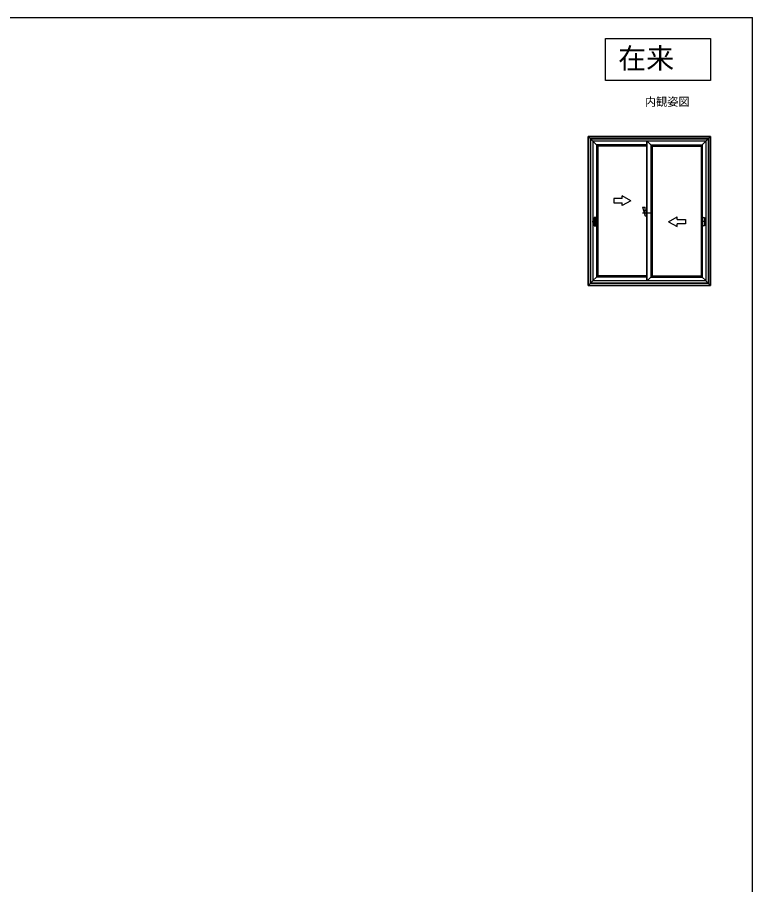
# Model space of a CAD drawing. Units: millimetres, scale not verified. Extents: x -525 to 525, y -783 to 779.
# Drawn here: x 0 to 525, y 128 to 747 of the extents above; entities that cross this region are included whole.
import ezdxf
from ezdxf.enums import TextEntityAlignment as Align

# ---------------------------------------------------------------- set-up
doc = ezdxf.new("R2010")
doc.units = ezdxf.units.MM
doc.header["$LTSCALE"] = 4
for name, color, linetype in [('0-1_USER1', 3, 'Continuous'), ('0-6_YKK_A1', 4, 'Continuous'), ('0-8_YKK_ZWAK', 7, 'Continuous')]:
    doc.layers.add(name, color=color, linetype=linetype)
doc.styles.add('ＭＳ ゴシック', font='')
doc.styles.get('ＭＳ ゴシック').set_extended_font_data('MS Gothic')

msp = doc.modelspace()

# ---------------------------------------------------------------- linework, layer by layer
at = {"layer": '0-1_USER1'}
msp.add_lwpolyline([(420, 732.2), (495, 732.2), (495, 702.2), (420, 702.2)], close=True, dxfattribs=at)
at = {"layer": '0-6_YKK_A1'}
for p, q in [((495, 662.2), (407.5, 662.2)), ((407.5, 555.7), (407.5, 662.2)), ((407.5, 662.2), (407.5, 555.7)), ((407.5, 662.2), (495, 662.2)), ((407.5, 662.2), (410.95, 658.75)), ((493.5, 660.7), (409, 660.7)), ((409, 660.7), (409, 557.2)), ((409.2, 660.5), (409.2, 557.4)), ((409.2, 660.5), (493.3, 660.5)), ((410.95, 658.75), (410.95, 559.15)), ((413.45, 656.2), (410.95, 658.7)), ((449.3, 658.75), (449.3, 559.15)), ((449.4, 658.75), (449.4, 559.15)), ((452.3, 656.2), (449.75, 658.75)), ((489.05, 656.2), (491.55, 658.7)), ((495, 662.2), (491.55, 658.75)), ((491.55, 658.75), (491.55, 559.15)), ((493.3, 660.5), (493.3, 557.4)), ((493.5, 660.7), (493.5, 557.2)), ((495, 555.7), (495, 662.2)), ((495, 662.2), (495, 555.7)), ((449.3, 656.2), (413.45, 656.2)), ((413.45, 656.2), (413.45, 561.75)), ((414.35, 656.2), (414.35, 561.75)), ((449.3, 655.3), (414.35, 655.3)), ((452.3, 656.2), (452.3, 561.75)), ((452.3, 656.2), (489.05, 656.2)), ((453.2, 656.2), (453.2, 561.75)), ((453.2, 655.3), (488.15, 655.3)), ((488.15, 656.2), (488.15, 561.75)), ((489.05, 656.2), (489.05, 561.75)), ((431.951, 617.792), (431.951, 619.756)), ((437.951, 616.292), (431.951, 619.756)), ((437.951, 616.292), (431.951, 612.827)), ((431.951, 612.827), (431.951, 614.792)), ((446.3, 611.6), (448.3, 605.6)), ((446.3, 611.6), (448.3, 611.6)), ((446.3, 607.6), (451.8, 607.6)), ((448.3, 605.6), (448.3, 611.6)), ((448.3, 609.6), (449.3, 609.6)), ((410.418, 601.35), (413.878, 601.35)), ((411.835, 601.35), (413.065, 601.35)), ((411.9, 604.275), (411.9, 598.425)), ((412.925, 604.35), (411.975, 604.35)), ((413, 598.425), (413, 604.275)), ((448.3, 605.6), (449.3, 605.6)), ((465.003, 601.292), (471.003, 604.756)), ((465.003, 601.292), (471.003, 597.827)), ((471.003, 602.792), (471.003, 604.756)), ((492.082, 601.35), (488.622, 601.35)), ((490.665, 601.35), (489.435, 601.35)), ((489.5, 598.425), (489.5, 604.275)), ((489.575, 604.35), (490.525, 604.35)), ((490.6, 604.275), (490.6, 598.425)), ((411.975, 598.35), (412.925, 598.35)), ((471.003, 597.827), (471.003, 599.792)), ((477.003, 599.792), (471.003, 599.792)), ((490.525, 598.35), (489.575, 598.35)), ((407.5, 555.7), (410.95, 559.15)), ((493.3, 557.4), (409.2, 557.4)), ((413.45, 561.75), (410.95, 559.25)), ((449.3, 561.75), (413.45, 561.75)), ((449.3, 562.65), (414.35, 562.65)), ((452.3, 561.75), (449.7, 559.15)), ((452.3, 561.75), (489.05, 561.75)), ((453.2, 562.65), (488.15, 562.65)), ((489.05, 561.75), (491.55, 559.25)), ((495, 555.7), (491.55, 559.15)), ((495, 555.7), (407.5, 555.7)), ((407.5, 555.7), (495, 555.7)), ((493.5, 557.2), (409, 557.2))]:
    msp.add_line(p, q, dxfattribs=at)
for points in [[(491.55, 658.75), (449.3, 658.75), (410.95, 658.75)], [(431.951, 617.792), (425.951, 617.792), (425.951, 614.792), (431.951, 614.792)], [(471.003, 602.792), (477.003, 602.792), (477.003, 599.792)], [(491.55, 559.15), (449.3, 559.15), (410.95, 559.15)]]:
    msp.add_lwpolyline(points, dxfattribs=at)
for centre, start, end in [((411.975, 604.275), 90, 180), ((412.925, 604.275), 0, 90), ((489.575, 604.275), 90, 180), ((490.525, 604.275), 0, 90), ((411.975, 598.425), 180, 270), ((412.925, 598.425), 270, 0), ((489.575, 598.425), 180, 270), ((490.525, 598.425), 270, 0)]:
    msp.add_arc(centre, 0.075, start, end, dxfattribs=at)
at = {"layer": '0-8_YKK_ZWAK'}
msp.add_line((-525, 747.2), (525, 747.2), dxfattribs=at)
msp.add_lwpolyline([(-525, -782.8), (525, -782.8), (525, 747.2)], dxfattribs=at)

# ---------------------------------------------------------------- texts
at = {"layer": '0-1_USER1', "style": 'ＭＳ ゴシック'}
for s, height, p in [('在来', 14.66, (429, 706.2)), ('内観姿図', 5.865, (448, 682.2))]:
    msp.add_text(s, height=height, dxfattribs=at).set_placement(p, align=Align.BOTTOM_LEFT)

doc.saveas('drawing.dxf')
